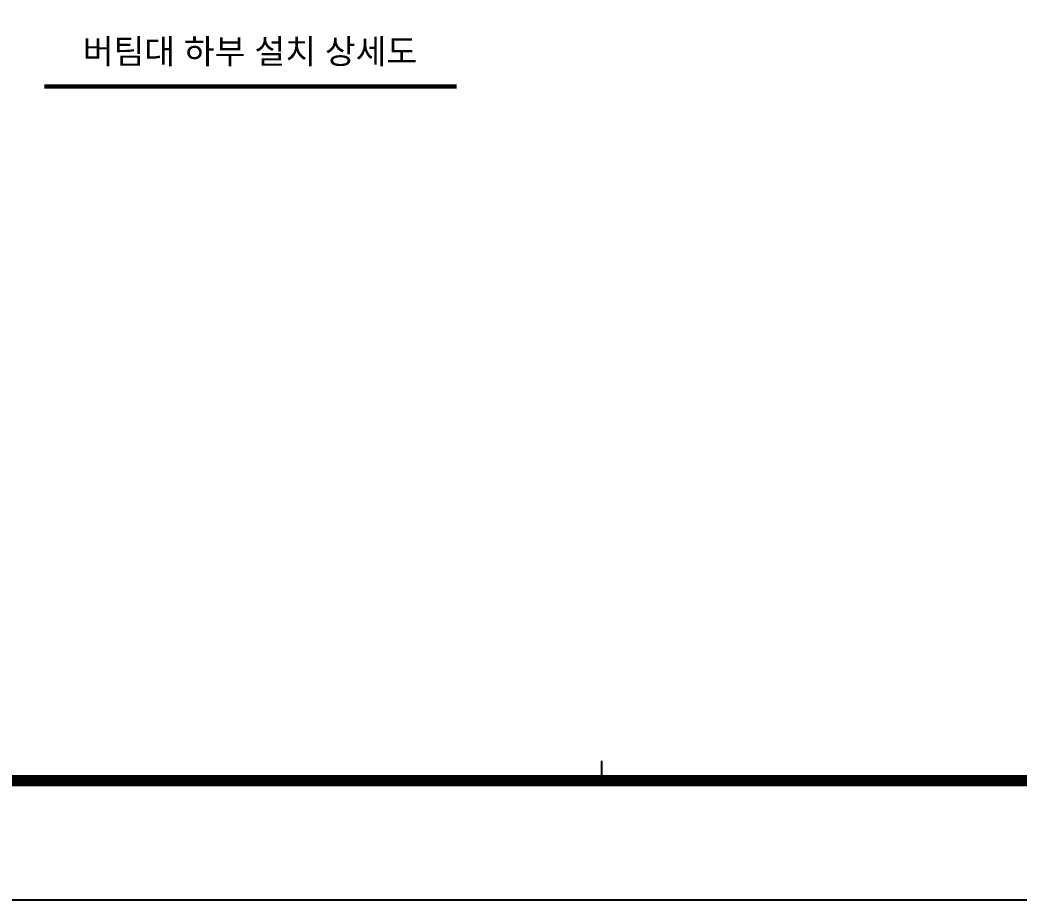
# Model space of a CAD drawing. Header units: millimetres. Extents: x 0 to 42050, y 0 to 29700.
# Drawn here: x 22962 to 31762, y 0 to 7752 of the extents above; entities that cross this region are included whole.
import ezdxf
from ezdxf.enums import TextEntityAlignment as Align

# ---------------------------------------------------------------- set-up
doc = ezdxf.new("R2010")
doc.units = ezdxf.units.MM
doc.header["$LTSCALE"] = 50
doc.layers.add('XR-SHEET$0$XREF-Form$0$SHT', color=5, linetype='Continuous')
doc.layers.add('XR-SHEET$0$XREF-Form$0$TEMP', color=171, linetype='Continuous', plot=False)
doc.styles.add('돋움', font='')
doc.styles.get('돋움').set_extended_font_data('Dotum')

# ---------------------------------------------------------------- blocks, each defined once
blk = doc.blocks.new('XR-SHEET')
at = {"layer": 'XR-SHEET$0$XREF-Form$0$SHT'}
blk.add_lwpolyline([(0, 594), (841, 594), (841, 0), (0, 0)], close=True, dxfattribs=at)
at = {"layer": 'XR-SHEET$0$XREF-Form$0$SHT', "const_width": 2}
blk.add_lwpolyline([(46.5, 573), (819.5, 573), (819.5, 21), (46.5, 21)], close=True, dxfattribs=at)
at = {"layer": 'XR-SHEET$0$XREF-Form$0$TEMP'}
blk.add_line((561.75, 21), (561.75, 24.5), dxfattribs=at)

msp = doc.modelspace()

# ---------------------------------------------------------------- linework, layer by layer
at = {"color": 2, "const_width": 36, "elevation": 0}
msp.add_lwpolyline([(23176.3, 7166.4), (26808.3, 7166.4)], dxfattribs=at)

# ---------------------------------------------------------------- block references
at = {"xscale": 50, "yscale": 50, "zscale": 50}
msp.add_blockref('XR-SHEET', (0, 0), dxfattribs=at)

# ---------------------------------------------------------------- texts
at = {"color": 3, "style": '돋움'}
msp.add_text('버팀대 하부 설치 상세도', height=216, dxfattribs=at).set_placement((24987.4, 7475.7), align=Align.MIDDLE_CENTER)

doc.saveas('drawing.dxf')
